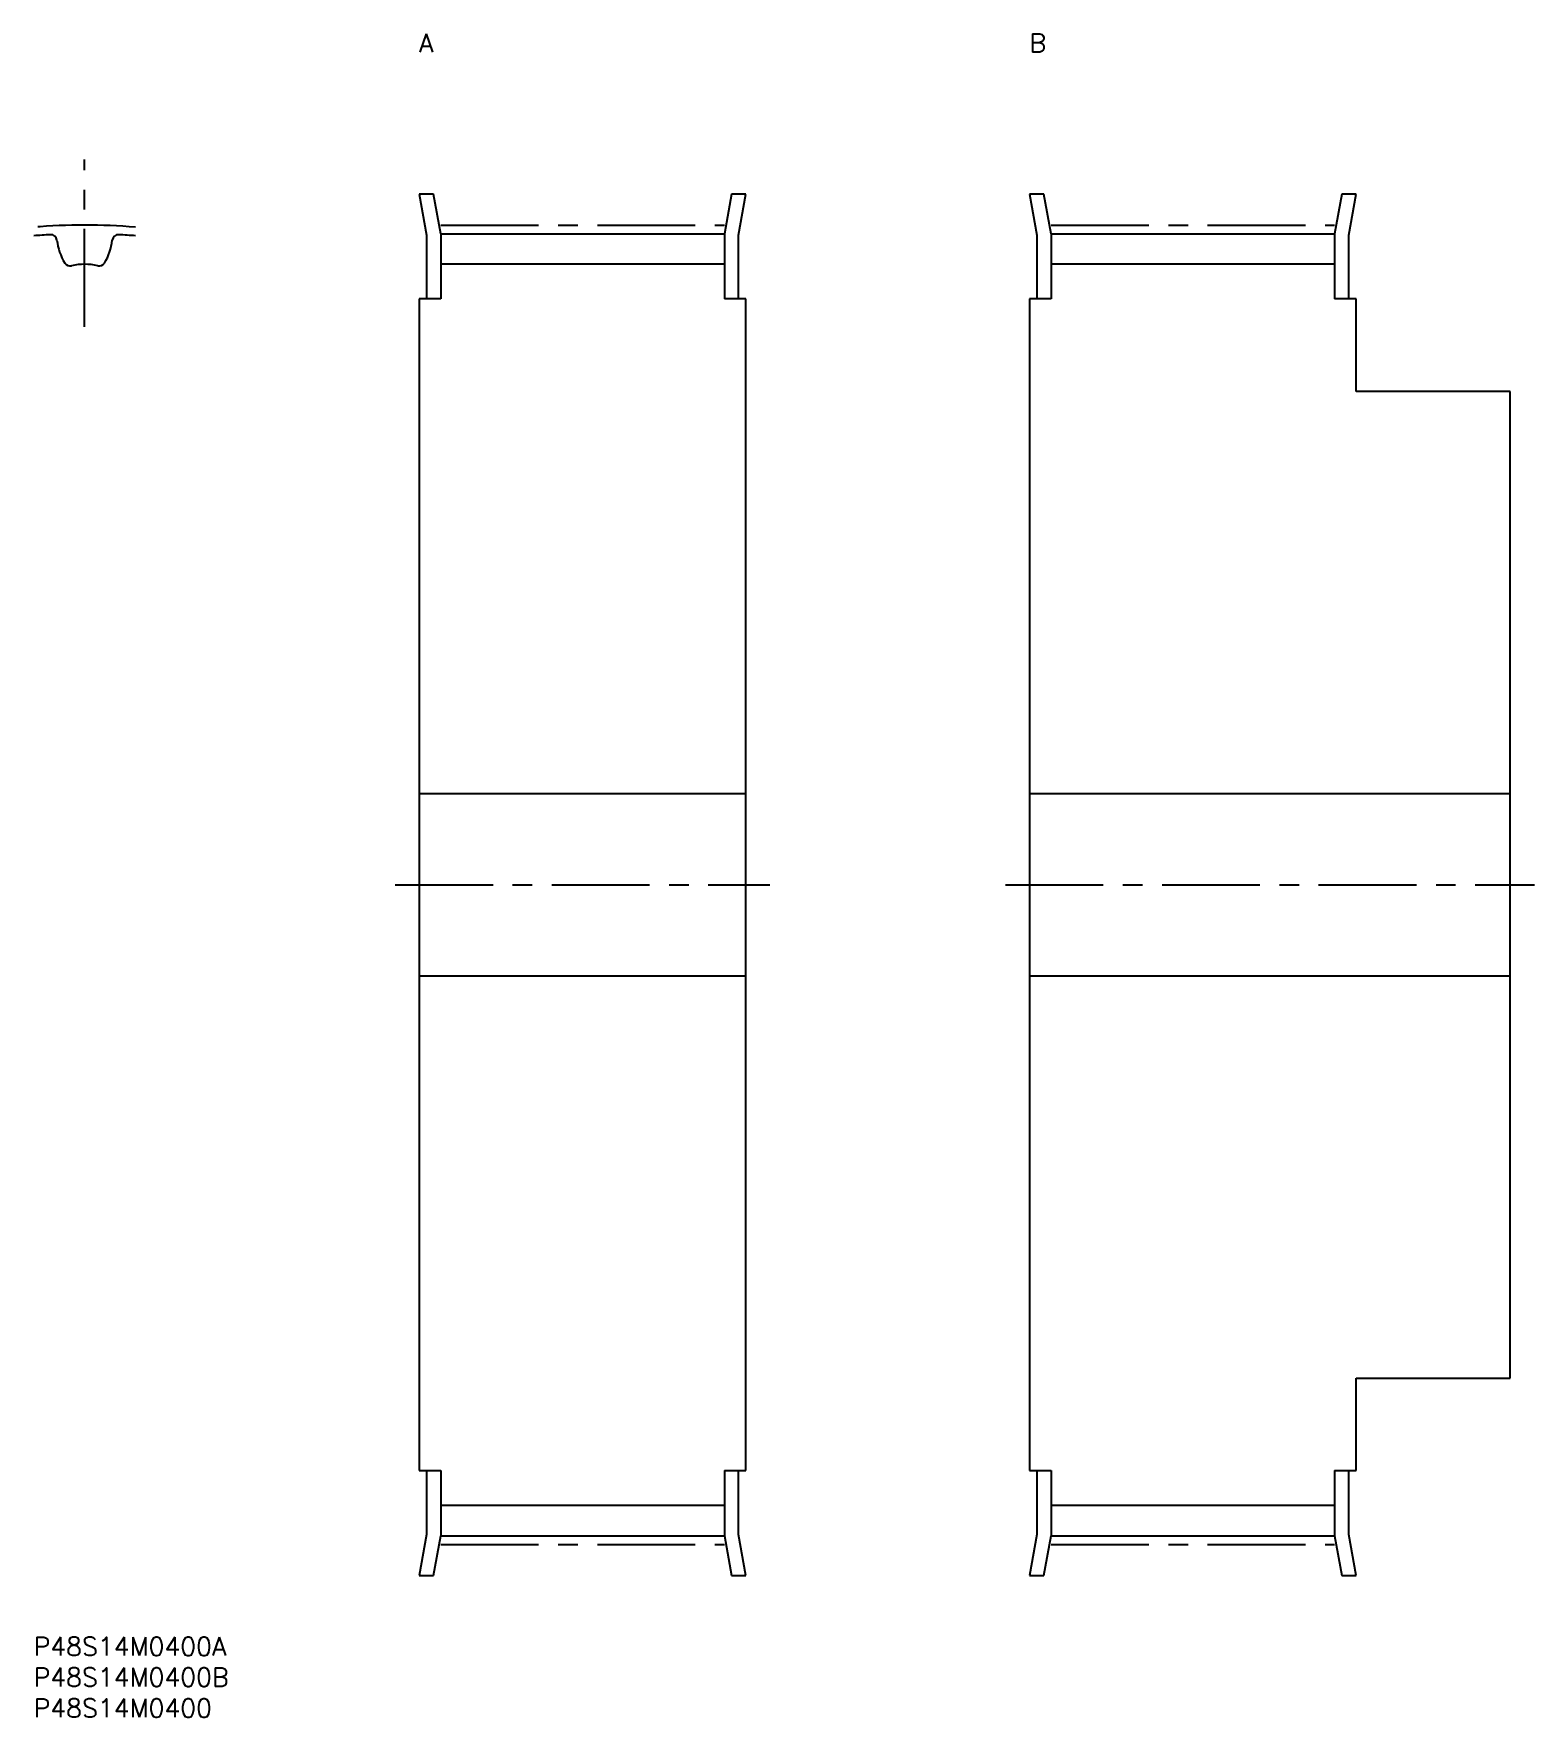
# Model space of a CAD drawing. Extents: x 0 to 243, y -13 to 260.
import ezdxf

# ---------------------------------------------------------------- set-up
doc = ezdxf.new("R2010")
doc.units = 0
doc.header["$LTSCALE"] = 0.5
doc.linetypes.add('CENTER', pattern=[50.8, 31.75, -6.35, 6.35, -6.35])
for name, color, linetype in [('MSM_CENTER', 1, 'CENTER'), ('MSM_CONTINUOUS', 7, 'CONTINUOUS'), ('MSM_PART_NUMBER', 7, 'CONTINUOUS')]:
    doc.layers.add(name, color=color, linetype=linetype)
doc.styles.get("Standard").update_dxf_attribs({"font": 'txt.shx', "height": 3, "bigfont": 'bigfont.shx'})

# ---------------------------------------------------------------- blocks, each defined once
blk = doc.blocks.new('*U31')
at = {"layer": 'MSM_PART_NUMBER'}
blk.add_text('P48S14M0400A', height=3, dxfattribs=at).set_placement((0, -3))
blk = doc.blocks.new('*U32')
at = {"layer": 'MSM_PART_NUMBER'}
blk.add_text('P48S14M0400B', height=3, dxfattribs=at).set_placement((0, -8))
blk = doc.blocks.new('*U33')
at = {"layer": 'MSM_PART_NUMBER'}
blk.add_text('P48S14M0400', height=3, dxfattribs=at).set_placement((0, -13))
blk = doc.blocks.new('*U34')
at = {"layer": 'MSM_PART_NUMBER'}
blk.add_text('A', height=3, dxfattribs=at).set_placement((62.54, 257))
blk = doc.blocks.new('*U35')
at = {"layer": 'MSM_PART_NUMBER'}
blk.add_text('B', height=3, dxfattribs=at).set_placement((161.54, 257))

msp = doc.modelspace()

# ---------------------------------------------------------------- linework, layer by layer
at = {"layer": 'MSM_CENTER'}
for p, q in [((8.27, 212.46), (8.27, 239.6)), ((66.04, 228.95), (112.04, 228.95)), ((165.04, 228.95), (211.04, 228.95)), ((58.64, 122), (119.44, 122)), ((157.64, 122), (243.44, 122)), ((66.04, 15.05), (112.04, 15.05)), ((165.04, 15.05), (211.04, 15.05))]:
    msp.add_line(p, q, dxfattribs=at)
msp.add_arc((8.27, 122), 106.95, 85.5659, 94.4341, dxfattribs=at)
at = {"layer": 'MSM_CONTINUOUS'}
for p, q in [((64.87, 234), (62.54, 234)), ((62.54, 234), (63.74, 227.34)), ((66.04, 227.55), (64.87, 234)), ((113.2, 234), (112.04, 227.55)), ((115.54, 234), (113.2, 234)), ((114.34, 227.34), (115.54, 234)), ((163.87, 234), (161.54, 234)), ((161.54, 234), (162.74, 227.34)), ((165.04, 227.55), (163.87, 234)), ((212.2, 234), (211.04, 227.55)), ((214.54, 234), (212.2, 234)), ((213.34, 227.34), (214.54, 234)), ((63.74, 227.34), (63.74, 217)), ((66.04, 227.55), (66.04, 217)), ((66.04, 227.55), (112.04, 227.55)), ((112.04, 227.55), (112.04, 217)), ((114.34, 217), (114.34, 227.34)), ((162.74, 227.34), (162.74, 217)), ((165.04, 227.55), (165.04, 217)), ((165.04, 227.55), (211.04, 227.55)), ((211.04, 227.55), (211.04, 217)), ((213.34, 217), (213.34, 227.34)), ((112.04, 222.6), (66.04, 222.6)), ((211.04, 222.6), (165.04, 222.6)), ((62.54, 217), (62.54, 27)), ((66.04, 217), (62.54, 217)), ((115.54, 217), (112.04, 217)), ((115.54, 27), (115.54, 217)), ((161.54, 217), (161.54, 27)), ((165.04, 217), (161.54, 217)), ((214.54, 217), (211.04, 217)), ((214.54, 202), (214.54, 217)), ((239.54, 202), (214.54, 202)), ((239.54, 42), (239.54, 202)), ((115.54, 136.75), (62.54, 136.75)), ((239.54, 136.75), (161.54, 136.75)), ((62.54, 107.25), (115.54, 107.25)), ((161.54, 107.25), (239.54, 107.25)), ((214.54, 27), (214.54, 42)), ((214.54, 42), (239.54, 42)), ((62.54, 27), (66.04, 27)), ((63.74, 27), (63.74, 16.66)), ((66.04, 27), (66.04, 16.45)), ((112.04, 27), (112.04, 16.45)), ((112.04, 27), (115.54, 27)), ((114.34, 16.66), (114.34, 27)), ((161.54, 27), (165.04, 27)), ((162.74, 27), (162.74, 16.66)), ((165.04, 27), (165.04, 16.45)), ((211.04, 27), (211.04, 16.45)), ((211.04, 27), (214.54, 27)), ((213.34, 16.66), (213.34, 27)), ((66.04, 21.39), (112.04, 21.39)), ((165.04, 21.39), (211.04, 21.39)), ((63.74, 16.66), (62.54, 10)), ((64.87, 10), (66.04, 16.45)), ((66.04, 16.45), (112.04, 16.45)), ((112.04, 16.45), (113.2, 10)), ((115.54, 10), (114.34, 16.66)), ((162.74, 16.66), (161.54, 10)), ((163.87, 10), (165.04, 16.45)), ((165.04, 16.45), (211.04, 16.45)), ((211.04, 16.45), (212.2, 10)), ((214.54, 10), (213.34, 16.66)), ((62.54, 10), (64.87, 10)), ((113.2, 10), (115.54, 10)), ((161.54, 10), (163.87, 10)), ((212.2, 10), (214.54, 10))]:
    msp.add_line(p, q, dxfattribs=at)
for centre, radius, start, end in [((8.27, 122), 105.55, 93.0071, 94.4929), ((2.78, 226.41), 1, 6.5035, 93.0071), ((13.75, 226.41), 1, 86.9929, 173.4965), ((8.27, 122), 105.55, 85.5071, 86.9929), ((12.82, 227.55), 9.1, 186.5035, 211.4746), ((3.72, 227.55), 9.1, 328.5254, 353.4965), ((5.91, 223.33), 1, 211.4746, 283.5027), ((8.27, 213.51), 9.1, 76.4973, 103.5027), ((10.63, 223.33), 1, 256.4973, 328.5254)]:
    msp.add_arc(centre, radius, start, end, dxfattribs=at)

# ---------------------------------------------------------------- block references
for name in ['*U34', '*U35', '*U31', '*U32', '*U33']:
    msp.add_blockref(name, (0, 0), dxfattribs=at)

doc.saveas('drawing.dxf')
